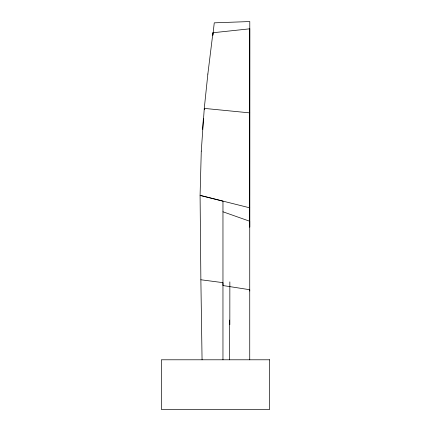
<?xml version="1.0" encoding="UTF-8"?>
<svg xmlns="http://www.w3.org/2000/svg" width="431" height="431" viewBox="0 0 431 431"><rect width="100%" height="100%" fill="white"/><g stroke="black" fill="none" stroke-linecap="round" stroke-linejoin="round"><path stroke-width="0.65" d="M222.962 359.788L222.967 201.142L200.081 195.372L201.277 151.082M229.481 359.788L229.502 320.05M229.831 324.715L229.852 281.869M249.738 359.788L249.743 221.248L222.967 211.793M249.764 28.769L249.743 227.126L249.791 21.55L214.261 22.832L212.925 34.792M212.882 35.417L212.941 32.745L249.791 28.818M201.277 151.092L204.272 108.386L204.499 109.679L204.272 108.386M202.575 129.386L203.373 118.74M207.861 74.051L204.267 108.391L249.748 112.879M207.855 74.051L212.941 32.745M249.743 207.828L200.081 195.383L200.873 279.767L222.967 282.655L222.967 285.543L249.738 289.724L249.738 291.017M200.873 279.767L202.064 359.788M269.644 359.788L161.356 359.788L161.356 409.45L269.644 409.45L269.644 359.788"/></g></svg>
